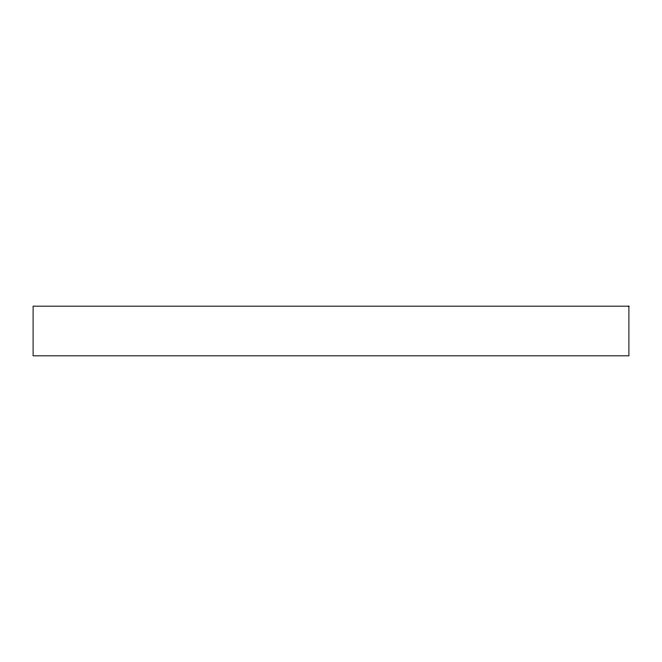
<?xml version="1.0" encoding="UTF-8"?>
<svg xmlns="http://www.w3.org/2000/svg" width="662" height="662" viewBox="0 0 662 662"><rect width="100%" height="100%" fill="white"/><g stroke="black" fill="none" stroke-linecap="round" stroke-linejoin="round"><path stroke-width="0.99" d="M628.9 306.175L33.1 306.175L33.1 355.825L628.9 355.825L628.9 306.175"/></g></svg>
